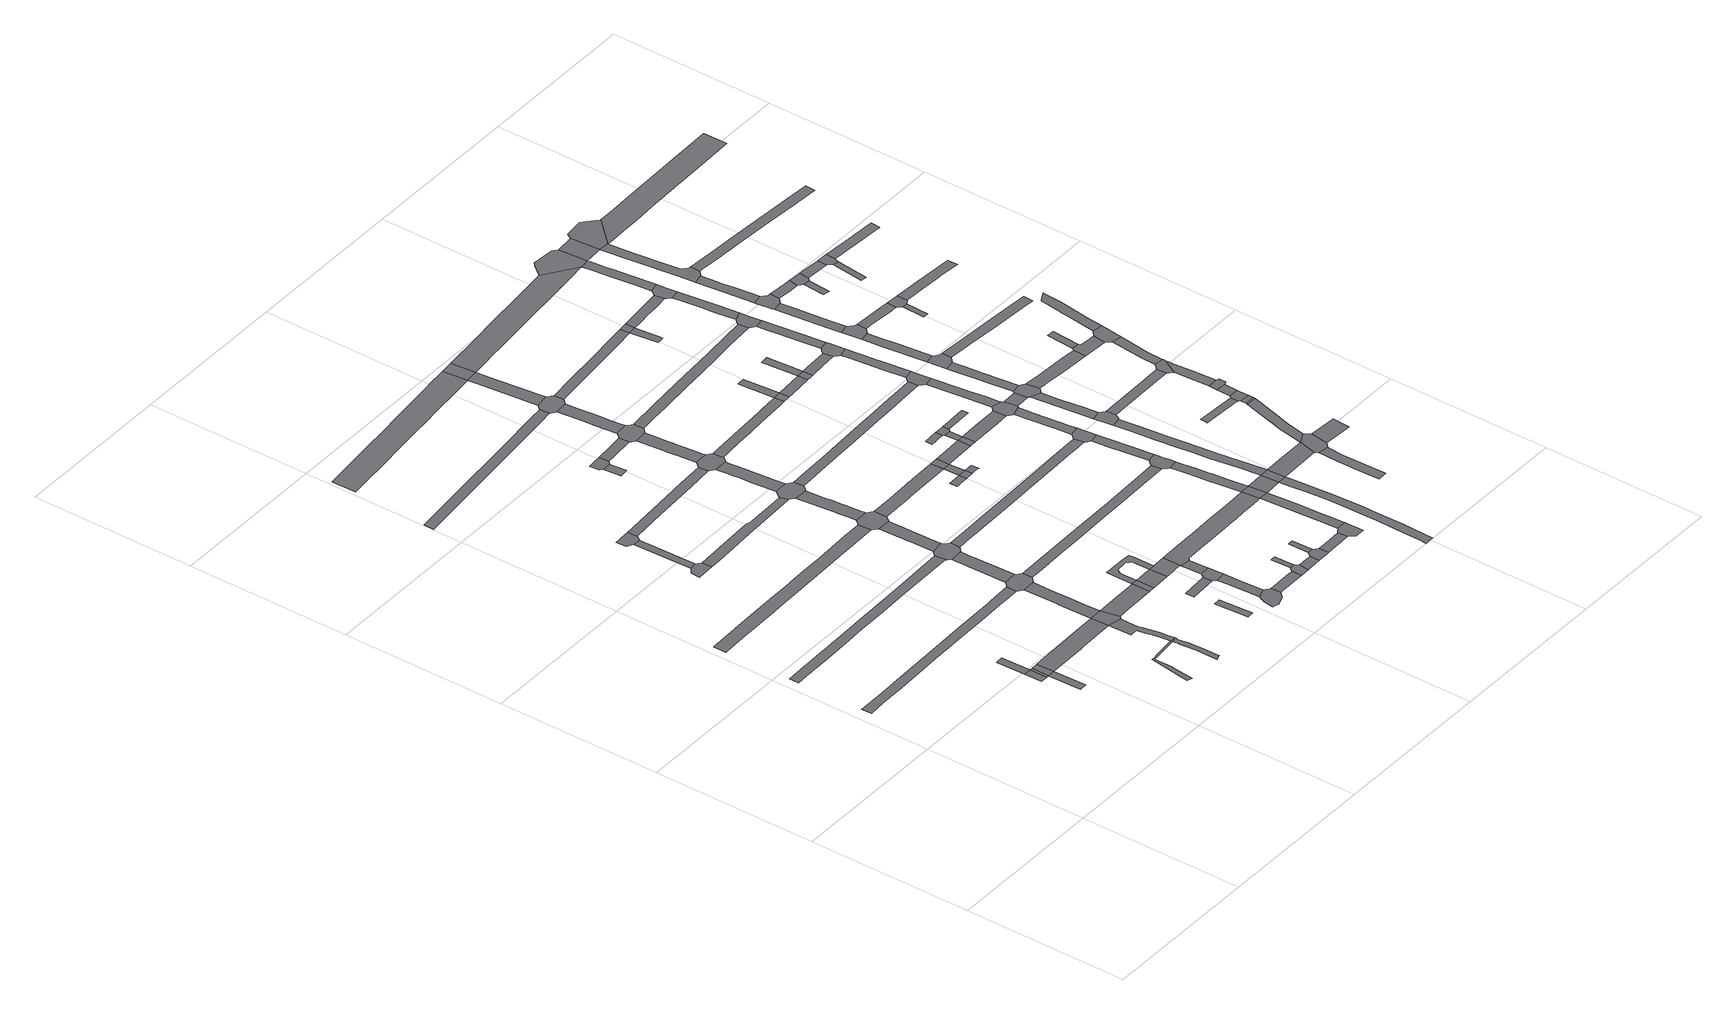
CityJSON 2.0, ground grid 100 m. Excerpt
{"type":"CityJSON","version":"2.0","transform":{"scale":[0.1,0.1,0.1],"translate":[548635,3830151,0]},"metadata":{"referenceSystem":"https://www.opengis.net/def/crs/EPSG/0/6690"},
"CityObjects":{
"road1":{"type":"Road","geometry":[{"type":"MultiSurface","lod":"1","boundaries":[[[0,1,2,3]]]}]},
"road2":{"type":"Road","geometry":[{"type":"MultiSurface","lod":"1","boundaries":[[[4,5,6,7]]]}]},
"road3":{"type":"Road","attributes":{"RoadStructureAttribute.sectionType":"1"},"geometry":[{"type":"MultiSurface","lod":"1","boundaries":[[[8,9,0,3,7]]]}]},
"road4":{"type":"Road","attributes":{"RoadStructureAttribute.sectionType":"1"},"geometry":[{"type":"MultiSurface","lod":"1","boundaries":[[[10,11,12,13,14,15,16,17,18,19,20,21,22,23,24,25,26,27,28,29,30,31]]]}]},
"road5":{"type":"Road","geometry":[{"type":"MultiSurface","lod":"1","boundaries":[[[32,33,34,1,0]]]}]},
"road6":{"type":"Road","geometry":[{"type":"MultiSurface","lod":"1","boundaries":[[[35,8,7,6]]]}]},
"road7":{"type":"Road","attributes":{"RoadStructureAttribute.sectionType":"1"},"geometry":[{"type":"MultiSurface","lod":"1","boundaries":[[[36,37,38,39,40,41,42,43,44,45,46,47,48,49,50,51,52]]]}]},
"road8":{"type":"Road","geometry":[{"type":"MultiSurface","lod":"1","boundaries":[[[53,54,55,56,57,58,59,60]]]}]},
"road9":{"type":"Road","attributes":{"RoadStructureAttribute.sectionType":"1"},"geometry":[{"type":"MultiSurface","lod":"1","boundaries":[[[61,62,63,64,65,66,67,68,69,70,71,72,73,74,75,76,77,78,79,80,81,82,83,84,85,86,87]]]}]},
"road10":{"type":"Road","attributes":{"RoadStructureAttribute.sectionType":"1"},"geometry":[{"type":"MultiSurface","lod":"1","boundaries":[[[88,89,90,91,35,6,92,93,94,95]]]}]},
"road11":{"type":"Road","attributes":{"RoadStructureAttribute.sectionType":"1"},"geometry":[{"type":"MultiSurface","lod":"1","boundaries":[[[96,54,53,97]]]}]},
"road12":{"type":"Road","attributes":{"RoadStructureAttribute.sectionType":"1"},"geometry":[{"type":"MultiSurface","lod":"1","boundaries":[[[98,99,100,101,102,103,104,105,106,107,108,109,110,111,112]]]}]},
"road13":{"type":"Road","geometry":[{"type":"MultiSurface","lod":"1","boundaries":[[[113,114,115,116,117,96,97,118]]]}]},
"road14":{"type":"Road","attributes":{"RoadStructureAttribute.sectionType":"1"},"geometry":[{"type":"MultiSurface","lod":"1","boundaries":[[[119,120,121,122,123,124,125,112,126,127,128,129,130,131,132,133,134]]]}]},
"road15":{"type":"Road","geometry":[{"type":"MultiSurface","lod":"1","boundaries":[[[98,112,125]]]}]},
"road16":{"type":"Road","attributes":{"RoadStructureAttribute.sectionType":"1"},"geometry":[{"type":"MultiSurface","lod":"1","boundaries":[[[95,135,136,137,138,139,140,141,98,125,142,143,144,145,146,147,148,149,150,151,152]]]}]},
"road17":{"type":"Road","geometry":[{"type":"MultiSurface","lod":"1","boundaries":[[[153,88,95,152,154]]]}]},
"road18":{"type":"Road","attributes":{"RoadStructureAttribute.sectionType":"1"},"geometry":[{"type":"MultiSurface","lod":"1","boundaries":[[[155,156,157,158,159,160,161,88,153]]]}]},
"road19":{"type":"Road","attributes":{"RoadStructureAttribute.sectionType":"1"},"geometry":[{"type":"MultiSurface","lod":"1","boundaries":[[[162,163,164,165,166,167,168,169,170,171,60,59,172,173,174,175,176,177,178,179]]]}]},
"road20":{"type":"Road","attributes":{"RoadStructureAttribute.sectionType":"1"},"geometry":[{"type":"MultiSurface","lod":"1","boundaries":[[[180,181,182,183,184,185,186,187,188,189,190,191,192,193,194,195,196,197,198,199,200]]]}]},
"road21":{"type":"Road","geometry":[{"type":"MultiSurface","lod":"1","boundaries":[[[201,202,203,204,205,10,31,206,159,158,207,208,209]]]}]},
"road22":{"type":"Road","attributes":{"RoadStructureAttribute.sectionType":"1"},"geometry":[{"type":"MultiSurface","lod":"1","boundaries":[[[210,211,212,213,214,153,154,215,216,217,218]]]}]},
"road23":{"type":"Road","attributes":{"RoadStructureAttribute.sectionType":"1"},"geometry":[{"type":"MultiSurface","lod":"1","boundaries":[[[219,220,221,222,113,118,223,224,225,226,227]]]}]},
"road24":{"type":"Road","geometry":[{"type":"MultiSurface","lod":"1","boundaries":[[[228,217,216,215]]]}]},
"road25":{"type":"Road","attributes":{"RoadStructureAttribute.sectionType":"1"},"geometry":[{"type":"MultiSurface","lod":"1","boundaries":[[[229,230,231,232,233,234,235,236,237,238,239,240,241,204,203]]]}]},
"road26":{"type":"Road","geometry":[{"type":"MultiSurface","lod":"1","boundaries":[[[217,228,218]]]}]},
"road27":{"type":"Road","geometry":[{"type":"MultiSurface","lod":"1","boundaries":[[[242,243,244,245,246,36,52,235,234,247,248,249]]]}]},
"road28":{"type":"Road","attributes":{"RoadStructureAttribute.sectionType":"1"},"geometry":[{"type":"MultiSurface","lod":"1","boundaries":[[[250,251,252,253,254,255,256,257,258,259,260,261,262,263,264,265,266,267,268,269,270,271]]]}]},
"road29":{"type":"Road","geometry":[{"type":"MultiSurface","lod":"1","boundaries":[[[272,273,274,275]]]}]},
"road30":{"type":"Road","attributes":{"RoadStructureAttribute.sectionType":"1"},"geometry":[{"type":"MultiSurface","lod":"1","boundaries":[[[276,277,278,279,280,281,282,283,284,285,245,244]]]}]},
"road31":{"type":"Road","geometry":[{"type":"MultiSurface","lod":"1","boundaries":[[[286,287,210,218,288,289]]]}]},
"road32":{"type":"Road","geometry":[{"type":"MultiSurface","lod":"1","boundaries":[[[290,291,292,293]]]}]},
"road33":{"type":"Road","geometry":[{"type":"MultiSurface","lod":"1","boundaries":[[[294,295,296,297,293,292,298]]]}]},
"road34":{"type":"Road","geometry":[{"type":"MultiSurface","lod":"1","boundaries":[[[299,300,301,61,87,302,279,278,303,304]]]}]},
"road35":{"type":"Road","attributes":{"RoadStructureAttribute.sectionType":"1"},"geometry":[{"type":"MultiSurface","lod":"1","boundaries":[[[305,306,307,286,289,308,309]]]}]},
"road36":{"type":"Road","geometry":[{"type":"MultiSurface","lod":"1","boundaries":[[[310,311,312,313]]]}]},
"road37":{"type":"Road","attributes":{"RoadStructureAttribute.sectionType":"1"},"geometry":[{"type":"MultiSurface","lod":"1","boundaries":[[[314,315,316,317,318,300,299,319,320,321,322,323,324,325,326]]]}]},
"road38":{"type":"Road","attributes":{"RoadStructureAttribute.sectionType":"1"},"geometry":[{"type":"MultiSurface","lod":"1","boundaries":[[[327,328,329,330,331,332,287,286,333,334,335,336,337,338,339,340,305,341]]]}]},
"road39":{"type":"Road","geometry":[{"type":"MultiSurface","lod":"1","boundaries":[[[342,343,344,345,346,347,348,349,350,351,352,353,354,355]]]}]},
"road40":{"type":"Road","geometry":[{"type":"MultiSurface","lod":"1","boundaries":[[[356,357,358,359,360,179,178,361,314,326,362,363,364,365]]]}]},
"road41":{"type":"Road","attributes":{"RoadStructureAttribute.sectionType":"1"},"geometry":[{"type":"MultiSurface","lod":"1","boundaries":[[[366,367,368,294,298,369,370]]]}]},
"road42":{"type":"Road","attributes":{"RoadStructureAttribute.sectionType":"1"},"geometry":[{"type":"MultiSurface","lod":"1","boundaries":[[[371,372,373,374,375,376,377,345,344]]]}]},
"road43":{"type":"Road","geometry":[{"type":"MultiSurface","lod":"1","boundaries":[[[378,341,305,309,379,380,381]]]}]},
"road44":{"type":"Road","attributes":{"RoadStructureAttribute.sectionType":"1"},"geometry":[{"type":"MultiSurface","lod":"1","boundaries":[[[382,383,384,385,386,387,388,389,358,357,390,391,392,393,394,395,396]]]}]},
"road45":{"type":"Road","geometry":[{"type":"MultiSurface","lod":"1","boundaries":[[[397,398,399,310,313,374,373]]]}]},
"road46":{"type":"Road","attributes":{"RoadStructureAttribute.sectionType":"1"},"geometry":[{"type":"MultiSurface","lod":"1","boundaries":[[[381,400,401,399,398,402,403]]]}]},
"road47":{"type":"Road","geometry":[{"type":"MultiSurface","lod":"1","boundaries":[[[404,405,406,219,227,382,396,407,408,409]]]}]},
"road48":{"type":"Road","attributes":{"RoadStructureAttribute.sectionType":"1"},"geometry":[{"type":"MultiSurface","lod":"1","boundaries":[[[410,411,355,354,412,413]]]}]},
"road49":{"type":"Road","attributes":{"RoadStructureAttribute.sectionType":"1"},"geometry":[{"type":"MultiSurface","lod":"1","boundaries":[[[414,415,416,417,418,419,420,421,422,423,424,425,426,427,406,405]]]}]},
"road50":{"type":"Road","geometry":[{"type":"MultiSurface","lod":"1","boundaries":[[[428,429,430,431,366,370,432,433,423,422,434,435,436,437]]]}]},
"road51":{"type":"Road","attributes":{"RoadStructureAttribute.sectionType":"1"},"geometry":[{"type":"MultiSurface","lod":"1","boundaries":[[[438,439,440,441,442,443,444,304,303,445,446,447,448,449,450,451,452,453]]]}]},
"road52":{"type":"Road","attributes":{"RoadStructureAttribute.sectionType":"1"},"geometry":[{"type":"MultiSurface","lod":"1","boundaries":[[[454,455,456,457,458,459,460,461,462,463,464,430,429]]]}]},
"road53":{"type":"Road","geometry":[{"type":"MultiSurface","lod":"1","boundaries":[[[465,466,467,410,413,468,469,470,471,472]]]}]},
"road54":{"type":"Road","geometry":[{"type":"MultiSurface","lod":"1","boundaries":[[[473,474,475,476,477,180,200,478,459,458,479,480,481]]]}]},
"road55":{"type":"Road","attributes":{"RoadStructureAttribute.sectionType":"1"},"geometry":[{"type":"MultiSurface","lod":"1","boundaries":[[[482,483,484,485,486,487,209,208,488,489,490,491,492,493,494,495]]]}]},
"road56":{"type":"Road","geometry":[{"type":"MultiSurface","lod":"1","boundaries":[[[496,497,498,465,472]]]}]},
"road57":{"type":"Road","attributes":{"RoadStructureAttribute.sectionType":"1"},"geometry":[{"type":"MultiSurface","lod":"1","boundaries":[[[499,500,469,468,501]]]}]},
"road58":{"type":"Road","attributes":{"RoadStructureAttribute.sectionType":"1"},"geometry":[{"type":"MultiSurface","lod":"1","boundaries":[[[502,503,504,505,271,506,507,476,475]]]}]},
"road59":{"type":"Road","attributes":{"RoadStructureAttribute.sectionType":"1"},"geometry":[{"type":"MultiSurface","lod":"1","boundaries":[[[508,509,510,511,512]]]}]},
"road60":{"type":"Road","geometry":[{"type":"MultiSurface","lod":"1","boundaries":[[[513,250,271,505]]]}]},
"road61":{"type":"Road","attributes":{"RoadStructureAttribute.sectionType":"1"},"geometry":[{"type":"MultiSurface","lod":"1","boundaries":[[[514,515,516,517,518,519,520,521,249,248,522,523,524,525,526,527,528,529]]]}]},
"road62":{"type":"Road","geometry":[{"type":"MultiSurface","lod":"1","boundaries":[[[530,531,532,499,501,533,534,535,536,537]]]}]},
"road63":{"type":"Road","attributes":{"RoadStructureAttribute.sectionType":"1"},"geometry":[{"type":"MultiSurface","lod":"1","boundaries":[[[538,539,540,541,542,543,378,381,403,544,545,546,547,548,549,550,551,552,553,554,555,556]]]}]},
"road64":{"type":"Road","attributes":{"RoadStructureAttribute.sectionType":"1"},"geometry":[{"type":"MultiSurface","lod":"1","boundaries":[[[557,558,559,560,561,562,563,409,408,564,565,566,567,568,569]]]}]},
"road65":{"type":"Road","attributes":{"RoadStructureAttribute.sectionType":"1"},"geometry":[{"type":"MultiSurface","lod":"1","boundaries":[[[570,508,512,571]]]}]},
"road66":{"type":"Road","geometry":[{"type":"MultiSurface","lod":"1","boundaries":[[[572,573,574,530,537]]]}]},
"road67":{"type":"Road","attributes":{"RoadStructureAttribute.sectionType":"1"},"geometry":[{"type":"MultiSurface","lod":"1","boundaries":[[[575,453,508,570]]]}]},
"road68":{"type":"Road","geometry":[{"type":"MultiSurface","lod":"1","boundaries":[[[576,438,453,575]]]}]},
"road69":{"type":"Road","geometry":[{"type":"MultiSurface","lod":"1","boundaries":[[[577,578,579,580,570,571]]]}]},
"road70":{"type":"Road","attributes":{"RoadStructureAttribute.sectionType":"1"},"geometry":[{"type":"MultiSurface","lod":"1","boundaries":[[[581,582,535,534,583]]]}]},
"road71":{"type":"Road","attributes":{"RoadStructureAttribute.sectionType":"1"},"geometry":[{"type":"MultiSurface","lod":"1","boundaries":[[[584,585,586,587,588,589,590,591,592,365,364,593,594,595,596,597,598,599,600,601]]]}]},
"road72":{"type":"Road","attributes":{"RoadStructureAttribute.sectionType":"1"},"geometry":[{"type":"MultiSurface","lod":"1","boundaries":[[[602,603,604,576,575,605,606,607]]]}]},
"road73":{"type":"Road","geometry":[{"type":"MultiSurface","lod":"1","boundaries":[[[608,609,610,611,612,613,614,581,583,615,616]]]}]},
"road74":{"type":"Road","geometry":[{"type":"MultiSurface","lod":"1","boundaries":[[[617,618,619,620,621]]]}]},
"road75":{"type":"Road","attributes":{"RoadStructureAttribute.sectionType":"1"},"geometry":[{"type":"MultiSurface","lod":"1","boundaries":[[[622,623,624,625,481,480,626,627,628,629,630,631,632]]]}]},
"road76":{"type":"Road","geometry":[{"type":"MultiSurface","lod":"1","boundaries":[[[633,602,607,634]]]}]},
"road77":{"type":"Road","attributes":{"RoadStructureAttribute.sectionType":"1"},"geometry":[{"type":"MultiSurface","lod":"1","boundaries":[[[635,636,602,633]]]}]},
"road78":{"type":"Road","attributes":{"RoadStructureAttribute.sectionType":"1"},"geometry":[{"type":"MultiSurface","lod":"1","boundaries":[[[556,637,638,639,640,612,611,641,642,643,644,645,646,647,648,649]]]}]},
"road79":{"type":"Road","geometry":[{"type":"MultiSurface","lod":"1","boundaries":[[[650,557,569,651]]]}]},
"road80":{"type":"Road","geometry":[{"type":"MultiSurface","lod":"1","boundaries":[[[652,653,617,621,636,635,654]]]}]},
"road81":{"type":"Road","attributes":{"RoadStructureAttribute.sectionType":"1"},"geometry":[{"type":"MultiSurface","lod":"1","boundaries":[[[655,656,657,658,659,437,436,660,661,662,663,664,665,666,667]]]}]},
"road82":{"type":"Road","geometry":[{"type":"MultiSurface","lod":"1","boundaries":[[[668,669,557,650]]]}]},
"road83":{"type":"Road","geometry":[{"type":"MultiSurface","lod":"1","boundaries":[[[670,538,556,649]]]}]},
"road84":{"type":"Road","attributes":{"RoadStructureAttribute.sectionType":"1"},"geometry":[{"type":"MultiSurface","lod":"1","boundaries":[[[671,672,673,674,675,676,677,678,679,680,681,682,683,684,685,686,687,688,689,690,691,692]]]}]},
"road85":{"type":"Road","attributes":{"RoadStructureAttribute.sectionType":"1"},"geometry":[{"type":"MultiSurface","lod":"1","boundaries":[[[693,694,695,696,697,698,699,700,701,702,703,704,705,706,707,708,538,670]]]}]},
"road86":{"type":"Road","attributes":{"RoadStructureAttribute.sectionType":"1"},"geometry":[{"type":"MultiSurface","lod":"1","boundaries":[[[709,710,711,650,651,712,713]]]}]},
"road87":{"type":"Road","attributes":{"RoadStructureAttribute.sectionType":"1"},"geometry":[{"type":"MultiSurface","lod":"1","boundaries":[[[714,715,716,633,634,717,718,719]]]}]},
"road88":{"type":"Road","attributes":{"RoadStructureAttribute.sectionType":"1"},"geometry":[{"type":"MultiSurface","lod":"1","boundaries":[[[720,721,722,723,652,654]]]}]},
"road89":{"type":"Road","geometry":[{"type":"MultiSurface","lod":"1","boundaries":[[[724,725,726,727,728,729,730,482,495,731,732,702,701]]]}]},
"road90":{"type":"Road","attributes":{"RoadStructureAttribute.sectionType":"1"},"geometry":[{"type":"MultiSurface","lod":"1","boundaries":[[[733,734,735,736,737,670,649,738,739,740,741,680]]]}]},
"road91":{"type":"Road","attributes":{"RoadStructureAttribute.sectionType":"1"},"geometry":[{"type":"MultiSurface","lod":"1","boundaries":[[[742,743,744,745,746,747,748,728,727]]]}]},
"road92":{"type":"Road","attributes":{"RoadStructureAttribute.sectionType":"1"},"geometry":[{"type":"MultiSurface","lod":"1","boundaries":[[[749,750,751,752,753,754,755,513,505,756,757,758,759,760,761,762,763,764,765,766,767,768]]]}]},
"road93":{"type":"Road","geometry":[{"type":"MultiSurface","lod":"1","boundaries":[[[769,709,713,770,771]]]}]},
"road94":{"type":"Road","geometry":[{"type":"MultiSurface","lod":"1","boundaries":[[[772,773,774,775,776,777,514,529,778,779,746,745]]]}]},
"road95":{"type":"Road","geometry":[{"type":"MultiSurface","lod":"1","boundaries":[[[780,733,680,679]]]}]},
"road96":{"type":"Road","geometry":[{"type":"MultiSurface","lod":"1","boundaries":[[[781,782,709,769]]]}]},
"road97":{"type":"Road","geometry":[{"type":"MultiSurface","lod":"1","boundaries":[[[783,784,785,786,632]]]}]},
"road98":{"type":"Road","attributes":{"RoadStructureAttribute.sectionType":"1"},"geometry":[{"type":"MultiSurface","lod":"1","boundaries":[[[787,788,789,790,791,792,793,794,775,774]]]}]},
"road99":{"type":"Road","geometry":[{"type":"MultiSurface","lod":"1","boundaries":[[[795,622,632,786]]]}]},
"road100":{"type":"Road","geometry":[{"type":"MultiSurface","lod":"1","boundaries":[[[796,797,719,718,798,792,791,799,800,801,802,803]]]}]},
"road101":{"type":"Road","attributes":{"RoadStructureAttribute.sectionType":"1"},"geometry":[{"type":"MultiSurface","lod":"1","boundaries":[[[804,805,806,807,808,809,810,811,812,813,814,815,816,817,818,819,820,821,822,823,824,825,826,827,733,780]]]}]},
"road102":{"type":"Road","attributes":{"RoadStructureAttribute.sectionType":"1"},"geometry":[{"type":"MultiSurface","lod":"1","boundaries":[[[828,829,769,771,830,831]]]}]},
"road103":{"type":"Road","attributes":{"RoadStructureAttribute.sectionType":"1"},"geometry":[{"type":"MultiSurface","lod":"1","boundaries":[[[832,833,834,835,836,837,838,839,796,803]]]}]},
"road104":{"type":"Road","geometry":[{"type":"MultiSurface","lod":"1","boundaries":[[[840,841,842,843,844,845,584,601,846,847,838,837]]]}]},
"road105":{"type":"Road","attributes":{"RoadStructureAttribute.sectionType":"1"},"geometry":[{"type":"MultiSurface","lod":"1","boundaries":[[[848,849,780,679,850,851,852]]]}]},
"road106":{"type":"Road","attributes":{"RoadStructureAttribute.sectionType":"1"},"geometry":[{"type":"MultiSurface","lod":"1","boundaries":[[[853,854,855,856,857,800,799,858,859]]]}]},
"road107":{"type":"Road","geometry":[{"type":"MultiSurface","lod":"1","boundaries":[[[860,861,862,816,815,863,864,865,866]]]}]},
"road108":{"type":"Road","attributes":{"RoadStructureAttribute.sectionType":"1"},"geometry":[{"type":"MultiSurface","lod":"1","boundaries":[[[867,868,869,861,860,870,871,872,873]]]}]},
"road109":{"type":"Road","attributes":{"RoadStructureAttribute.sectionType":"1"},"geometry":[{"type":"MultiSurface","lod":"1","boundaries":[[[874,875,876,877,878,879,880,881,843,842]]]}]},
"road110":{"type":"Road","attributes":{"RoadStructureAttribute.sectionType":"1"},"geometry":[{"type":"MultiSurface","lod":"1","boundaries":[[[882,883,795,786,884,885,886,887]]]}]},
"road111":{"type":"Road","attributes":{"RoadStructureAttribute.sectionType":"1"},"geometry":[{"type":"MultiSurface","lod":"1","boundaries":[[[888,889,890,891,892,893,894,895,896,897]]]}]},
"road112":{"type":"Road","geometry":[{"type":"MultiSurface","lod":"1","boundaries":[[[898,899,900,901,902,828,831,903,904,878,877]]]}]},
"road113":{"type":"Road","geometry":[{"type":"MultiSurface","lod":"1","boundaries":[[[905,906,853,859,907,908,867,873,909,910]]]}]},
"road114":{"type":"Road","attributes":{"RoadStructureAttribute.sectionType":"1"},"geometry":[{"type":"MultiSurface","lod":"1","boundaries":[[[911,912,913,914,915,916,906,905]]]}]},
"road115":{"type":"Road","attributes":{"RoadStructureAttribute.sectionType":"1"},"geometry":[{"type":"MultiSurface","lod":"1","boundaries":[[[917,918,919,920,921,922,923,924,900,899]]]}]},
"road116":{"type":"Road","geometry":[{"type":"MultiSurface","lod":"1","boundaries":[[[925,926,927,928,929,930,655,667,931,932,921,920]]]}]},
"road117":{"type":"Road","geometry":[{"type":"MultiSurface","lod":"1","boundaries":[[[933,934,935,848,852,936,888,897,937,938,939,940]]]}]},
"road118":{"type":"Road","geometry":[{"type":"MultiSurface","lod":"1","boundaries":[[[941,942,943,915,914,944,945]]]}]},
"road119":{"type":"Road","attributes":{"RoadStructureAttribute.sectionType":"1"},"geometry":[{"type":"MultiSurface","lod":"1","boundaries":[[[946,947,948,949,950,951,952,953,943,942]]]}]},
"road120":{"type":"Road","attributes":{"RoadStructureAttribute.sectionType":"1"},"geometry":[{"type":"MultiSurface","lod":"1","boundaries":[[[954,955,956,957,958,959,960,928,927]]]}]},
"road121":{"type":"Road","geometry":[{"type":"MultiSurface","lod":"1","boundaries":[[[961,962,963,964,965,966,882,887,967,968,957,956]]]}]},
"road122":{"type":"Road","attributes":{"RoadStructureAttribute.sectionType":"1"},"geometry":[{"type":"MultiSurface","lod":"1","boundaries":[[[969,970,971,972,973]]]}]},
"road123":{"type":"Road","geometry":[{"type":"MultiSurface","lod":"1","boundaries":[[[974,975,976,952,951,977,978]]]}]},
"road124":{"type":"Road","attributes":{"RoadStructureAttribute.sectionType":"1"},"geometry":[{"type":"MultiSurface","lod":"1","boundaries":[[[979,980,981,866,865,982,983,984,985]]]}]},
"road125":{"type":"Road","geometry":[{"type":"MultiSurface","lod":"1","boundaries":[[[986,987,988,749,768,989,990,991,992,993]]]}]},
"road126":{"type":"Road","attributes":{"RoadStructureAttribute.sectionType":"1"},"geometry":[{"type":"MultiSurface","lod":"1","boundaries":[[[994,995,996,997,998,848,935,999,1000,1001,1002,1003,1004]]]}]},
"road127":{"type":"Road","attributes":{"RoadStructureAttribute.sectionType":"1"},"geometry":[{"type":"MultiSurface","lod":"1","boundaries":[[[940,939,1005,1006]]]}]},
"road128":{"type":"Road","attributes":{"RoadStructureAttribute.sectionType":"1"},"geometry":[{"type":"MultiSurface","lod":"1","boundaries":[[[1007,1008,1009,1010,1011,1012,976,975]]]}]},
"road129":{"type":"Road","attributes":{"RoadStructureAttribute.sectionType":"1"},"geometry":[{"type":"MultiSurface","lod":"1","boundaries":[[[1013,1014,1015,1016,989,768,1017,1018,1019,964,963]]]}]},
"road130":{"type":"Road","attributes":{"RoadStructureAttribute.sectionType":"1"},"geometry":[{"type":"MultiSurface","lod":"1","boundaries":[[[1020,1021,1022,1023,910,909,1024,1025,1026,1027,1028,1029]]]}]},
"road131":{"type":"Road","geometry":[{"type":"MultiSurface","lod":"1","boundaries":[[[1030,1031,1032,1033,1034,1035,1011,1010,1036,1037]]]}]},
"road132":{"type":"Road","attributes":{"RoadStructureAttribute.sectionType":"1"},"geometry":[{"type":"MultiSurface","lod":"1","boundaries":[[[1038,1039,1040,1041,1042,1043,1044,1032,1031]]]}]},
"road133":{"type":"Road","geometry":[{"type":"MultiSurface","lod":"1","boundaries":[[[1045,1046,994,1004]]]}]},
"road134":{"type":"Road","attributes":{"RoadStructureAttribute.sectionType":"1"},"geometry":[{"type":"MultiSurface","lod":"1","boundaries":[[[1047,1046,1045,1048,1049]]]}]},
"road135":{"type":"Road","geometry":[{"type":"MultiSurface","lod":"1","boundaries":[[[1050,973,972,1047,1049,1051,1052]]]}]},
"road136":{"type":"Road","attributes":{"RoadStructureAttribute.sectionType":"1"},"geometry":[{"type":"MultiSurface","lod":"1","boundaries":[[[1053,1054,978,977,1055,1056,1057,1058,1059,1060]]]}]},
"road137":{"type":"Road","attributes":{"RoadStructureAttribute.sectionType":"1"},"geometry":[{"type":"MultiSurface","lod":"1","boundaries":[[[1061,1062,1050,1052,1063]]]}]},
"road138":{"type":"Road","geometry":[{"type":"MultiSurface","lod":"1","boundaries":[[[1064,990,989,1065,1066,1067,1068]]]}]},
"road139":{"type":"Road","geometry":[{"type":"MultiSurface","lod":"1","boundaries":[[[1069,1070,1061,1063,1071,1072]]]}]},
"road140":{"type":"Road","attributes":{"RoadStructureAttribute.sectionType":"1"},"geometry":[{"type":"MultiSurface","lod":"1","boundaries":[[[1068,1073,1074,1075,1043,1042,1076,1077,1078,1079,1080,1081,1082,1083,1084]]]}]},
"road141":{"type":"Road","attributes":{"RoadStructureAttribute.sectionType":"1"},"geometry":[{"type":"MultiSurface","lod":"1","boundaries":[[[1085,1037,1036,1086,1087,1088,1089]]]}]},
"road142":{"type":"Road","attributes":{"RoadStructureAttribute.sectionType":"1"},"geometry":[{"type":"MultiSurface","lod":"1","boundaries":[[[1090,1091,1092,1093,1094,1095,1096,1070,1069]]]}]},
"road143":{"type":"Road","geometry":[{"type":"MultiSurface","lod":"1","boundaries":[[[1097,979,985,1098,1099,1095,1094,1100]]]}]},
"road144":{"type":"Road","attributes":{"RoadStructureAttribute.sectionType":"1"},"geometry":[{"type":"MultiSurface","lod":"1","boundaries":[[[1101,1102,1103,1104,945,944,1105,1106,1107,1108,1109,1110,1111]]]}]},
"road145":{"type":"Road","geometry":[{"type":"MultiSurface","lod":"1","boundaries":[[[1112,1113,1114,1115]]]}]},
"road146":{"type":"Road","geometry":[{"type":"MultiSurface","lod":"1","boundaries":[[[1116,1117,1118,1119,1120,1121,1122]]]}]},
"road147":{"type":"Road","geometry":[{"type":"MultiSurface","lod":"1","boundaries":[[[1123,1029,1028,1124,1125,1126,1127,1128,1129]]]}]},
"road148":{"type":"Road","geometry":[{"type":"MultiSurface","lod":"1","boundaries":[[[1130,1131,1123,1129]]]}]},
"road149":{"type":"Road","geometry":[{"type":"MultiSurface","lod":"1","boundaries":[[[1132,1060,1059,1115,1114,1133,1134]]]}]},
"road150":{"type":"Road","geometry":[{"type":"MultiSurface","lod":"1","boundaries":[[[1089,1088,1116,1122,1135,1136]]]}]},
"road151":{"type":"Road","attributes":{"RoadStructureAttribute.sectionType":"1"},"geometry":[{"type":"MultiSurface","lod":"1","boundaries":[[[1137,1138,1097,1100,1139,1140,1141,1142,1143]]]}]},
"road152":{"type":"Road","geometry":[{"type":"MultiSurface","lod":"1","boundaries":[[[1144,1145,1146,1147,1148,1149,1064,1068,1084,1150]]]}]},
"road153":{"type":"Road","geometry":[{"type":"MultiSurface","lod":"1","boundaries":[[[1151,1125,1124,1137,1143,1152]]]}]},
"road154":{"type":"Road","attributes":{"RoadStructureAttribute.sectionType":"1"},"geometry":[{"type":"MultiSurface","lod":"1","boundaries":[[[1153,1154,1136,1135,1155,1156,1157,1158,1159]]]}]},
"road155":{"type":"Road","geometry":[{"type":"MultiSurface","lod":"1","boundaries":[[[1160,1161,1162,1163,1164]]]}]},
"road156":{"type":"Road","geometry":[{"type":"MultiSurface","lod":"1","boundaries":[[[1159,1158,1165,1160,1164,1166,1167,1168,1169]]]}]},
"road157":{"type":"Road","attributes":{"RoadStructureAttribute.sectionType":"1"},"geometry":[{"type":"MultiSurface","lod":"1","boundaries":[[[1170,1171,1172,1173,1174,1175,1176,1177,1178,1179,1151,1152]]]}]},
"road158":{"type":"Road","attributes":{"RoadStructureAttribute.sectionType":"1"},"geometry":[{"type":"MultiSurface","lod":"1","boundaries":[[[1180,1134,1133,1181,1182,1183,1184,1185,1186,1187]]]}]},
"road159":{"type":"Road","attributes":{"RoadStructureAttribute.sectionType":"1"},"geometry":[{"type":"MultiSurface","lod":"1","boundaries":[[[1188,1189,1190,1191,1192,1193,1077,1076,1194,1195,1196,1197,1198,1199,1200,1201,1202,1203]]]}]},
"road160":{"type":"Road","attributes":{"RoadStructureAttribute.sectionType":"1"},"geometry":[{"type":"MultiSurface","lod":"1","boundaries":[[[1204,1169,1168,1205,1206,1207]]]}]},
"road161":{"type":"Road","attributes":{"RoadStructureAttribute.sectionType":"1"},"geometry":[{"type":"MultiSurface","lod":"1","boundaries":[[[1208,1209,1210,1211,1212,1213,1214,1150,1084,1215,1216,1217,1218,1219,1220,1221,1222,1223,1224]]]}]}
},
"vertices":[
[868,986,0],[823,985,0],[825,878,0],[870,879,0],
[890,677,0],[935,678,0],[930,880,0],[885,879,0],
[885,986,0],[870,986,0],
[1374,1512,0],[1227,1507,0],[1208,1506,0],[1080,1504,0],[925,1500,0],[740,1495,0],[565,1490,0],[424,1486,0],[259,1482,0],[77,1479,0],[79,1419,0],[186,1422,0],[349,1426,0],[505,1430,0],[652,1434,0],[776,1437,0],[892,1440,0],[1036,1443,0],[1155,1446,0],[1247,1448,0],[1262,1448,0],[1372,1450,0],
[864,1165,0],[834,1165,0],[819,1164,0],
[928,987,0],
[1366,1970,0],[1007,1959,0],[648,1950,0],[607,1949,0],[355,1943,0],[109,1937,0],[66,1935,0],[64,1876,0],[139,1879,0],[305,1882,0],[485,1887,0],[636,1892,0],[826,1896,0],[992,1900,0],[1197,1905,0],[1367,1908,0],[1376,1899,0],
[572,2922,0],[530,2916,0],[499,2893,0],[492,2832,0],[535,2834,0],[570,2836,0],[602,2837,0],[600,2897,0],
[1347,2449,0],[1223,2446,0],[1201,2445,0],[1185,2445,0],[1005,2439,0],[863,2437,0],[780,2434,0],[691,2431,0],[586,2429,0],[498,2427,0],[416,2425,0],[306,2422,0],[155,2419,0],[84,2416,0],[77,2416,0],[54,2416,0],[55,2336,0],[67,2336,0],[205,2341,0],[483,2347,0],[536,2349,0],[813,2356,0],[1106,2363,0],[1187,2365,0],[1305,2368,0],[1351,2368,0],[1353,2369,0],
[1415,999,0],[1281,997,0],[1074,991,0],[1068,991,0],[1173,885,0],[1201,886,0],[1341,889,0],[1420,891,0],
[519,3276,0],[564,3271,0],
[1503,554,0],[1490,553,0],[1433,547,0],[1373,540,0],[1334,535,0],[1318,536,0],[1303,426,0],[1301,425,0],[1288,332,0],[1281,284,0],[1310,272,0],[1326,421,0],[1329,421,0],[1327,527,0],[1505,544,0],
[584,3364,0],[563,3363,0],[515,3360,0],[479,3358,0],[482,3297,0],[586,3303,0],
[1552,297,0],[1550,332,0],[1548,398,0],[1547,460,0],[1546,476,0],[1535,536,0],[1539,548,0],[1509,529,0],[1513,507,0],[1509,506,0],[1510,499,0],[1513,456,0],[1517,389,0],[1516,339,0],[1519,268,0],[1552,277,0],
[1422,749,0],[1470,752,0],[1470,750,0],[1481,696,0],[1488,660,0],[1495,614,0],[1501,577,0],[1538,567,0],[1531,599,0],[1529,626,0],[1531,626,0],[1527,653,0],[1519,704,0],[1511,744,0],[1503,756,0],[1502,763,0],[1501,833,0],[1502,876,0],
[1495,1002,0],[1519,892,0],
[1492,1088,0],[1489,1191,0],[1487,1320,0],[1485,1426,0],[1405,1425,0],[1411,1220,0],[1412,1203,0],
[1251,2914,0],[1025,2907,0],[1022,2907,0],[1020,2908,0],[1018,2910,0],[1014,2914,0],[1010,2916,0],[988,2915,0],[878,2909,0],[608,2898,0],[642,2839,0],[803,2846,0],[948,2853,0],[1090,2860,0],[1227,2865,0],[1303,2868,0],[1310,2868,0],[1294,2916,0],
[1167,4363,0],[1165,4363,0],[1091,4355,0],[996,4345,0],[885,4333,0],[739,4318,0],[636,4307,0],[485,4293,0],[339,4277,0],[178,4261,0],[8,4244,0],[7,4183,0],[46,4186,0],[136,4196,0],[313,4215,0],[523,4236,0],[739,4258,0],[941,4280,0],[1086,4294,0],[1169,4304,0],[1171,4302,0],
[1505,1525,0],[1503,1527,0],[1483,1544,0],[1402,1541,0],[1384,1522,0],[1383,1442,0],[1505,1445,0],[1517,1456,0],[1516,1516,0],
[1781,1009,0],[1780,1009,0],[1752,1008,0],[1715,1007,0],[1613,1005,0],[1597,894,0],[1702,896,0],[1703,896,0],[1784,898,0],
[1255,3407,0],[1093,3397,0],[886,3384,0],[638,3367,0],[589,3303,0],[676,3310,0],[862,3322,0],[1102,3338,0],[1259,3349,0],
[1749,897,0],
[1479,1696,0],[1479,1742,0],[1477,1802,0],[1477,1804,0],[1476,1821,0],[1475,1883,0],[1395,1881,0],[1396,1862,0],[1396,1848,0],[1397,1812,0],[1397,1800,0],[1397,1772,0],[1399,1695,0],
[1493,1982,0],[1473,2000,0],[1473,2012,0],[1393,1998,0],[1375,1979,0],[1494,1902,0],[1504,1913,0],[1505,1972,0],
[1133,4963,0],[995,4949,0],[988,4948,0],[983,4948,0],[655,4914,0],[547,4901,0],[367,4884,0],[170,4863,0],[24,4849,0],[28,4699,0],[35,4700,0],[105,4707,0],[134,4710,0],[305,4727,0],[459,4743,0],[644,4762,0],[672,4765,0],[691,4767,0],[870,4785,0],[992,4798,0],[1027,4802,0],[1147,4814,0],
[1939,567,0],[1897,564,0],[1911,358,0],[1953,361,0],
[1470,2087,0],[1468,2214,0],[1464,2341,0],[1384,2340,0],[1386,2287,0],[1389,2181,0],[1389,2162,0],[1390,2140,0],[1393,2052,0],[1394,1999,0],
[1818,1009,0],[1783,1009,0],[1795,899,0],[1821,899,0],
[957,3683,0],[1012,3688,0],[1002,3792,0],[947,3789,0],
[1017,3871,0],[949,3865,0],[926,3863,0],[930,3803,0],[1021,3810,0],
[1455,2480,0],[1374,2479,0],[1348,2451,0],[1365,2357,0],[1489,2372,0],[1488,2452,0],
[1936,1013,0],[1888,1011,0],[1820,1009,0],[1838,900,0],[1941,902,0],
[2045,749,0],[1880,739,0],[1884,685,0],[2049,694,0],
[1339,2841,0],[1364,2598,0],[1364,2594,0],[1370,2531,0],[1373,2490,0],[1454,2492,0],[1452,2506,0],[1448,2547,0],[1444,2602,0],[1441,2627,0],[1436,2682,0],[1430,2739,0],[1421,2841,0],
[1970,1151,0],[1969,1173,0],[1924,1174,0],[1804,1174,0],[1782,1174,0],[1782,1124,0],[1817,1114,0],[1825,1125,0],[1834,1138,0],[1837,1142,0],[1905,1145,0],[1924,1131,0],[1933,1125,0],[1935,1123,0],[1973,1014,0],
[2170,415,0],[2154,429,0],[2144,437,0],[2084,413,0],[2075,393,0],[2072,386,0],[2066,374,0],[2056,310,0],[2073,303,0],[2080,301,0],[2090,297,0],[2150,318,0],[2179,349,0],[2177,410,0],
[1430,2945,0],[1409,2963,0],[1328,2961,0],[1310,2938,0],[1300,2925,0],[1318,2861,0],[1438,2862,0],[1447,2873,0],[1448,2875,0],[1443,2935,0],
[1214,3888,0],[1128,3879,0],[1029,3872,0],[1081,3815,0],[1216,3826,0],
[2143,467,0],[2136,562,0],[2131,681,0],[2069,675,0],[2073,614,0],[2079,498,0],[2081,466,0],
[2056,1015,0],[1954,902,0],[2056,907,0],[2057,899,0],
[1293,3323,0],[1294,3309,0],[1296,3293,0],[1301,3249,0],[1304,3226,0],[1309,3171,0],[1309,3168,0],[1315,3096,0],[1402,3029,0],[1393,3135,0],[1388,3176,0],[1387,3184,0],[1381,3248,0],[1377,3296,0],[1375,3321,0],
[2129,706,0],[2126,776,0],[2064,771,0],
[2061,838,0],[2062,822,0],[2122,840,0],[2120,894,0],
[1383,3427,0],[1363,3443,0],[1283,3441,0],[1400,3355,0],[1401,3357,0],[1395,3417,0],
[2362,413,0],[2338,412,0],[2254,350,0],[2363,353,0],
[1363,3446,0],[1362,3453,0],[1355,3526,0],[1349,3586,0],[1344,3636,0],[1344,3640,0],[1341,3669,0],[1335,3733,0],[1328,3807,0],[1248,3799,0],[1264,3632,0],[1265,3620,0],[1271,3567,0],[1276,3515,0],
[1343,3907,0],[1320,3925,0],[1241,3920,0],[1222,3897,0],[1226,3817,0],[1227,3816,0],[1346,3826,0],[1347,3827,0],[1356,3837,0],[1354,3898,0],
[1994,2465,0],[1974,2465,0],[1798,2460,0],[1796,2460,0],[1767,2459,0],[1704,2457,0],[1630,2454,0],[1502,2373,0],[1557,2374,0],[1659,2376,0],[1685,2376,0],[1706,2377,0],[1764,2379,0],[1892,2382,0],[1893,2382,0],[1999,2385,0],
[1316,3958,0],[1310,4016,0],[1303,4087,0],[1291,4216,0],[1283,4286,0],[1204,4278,0],[1210,4229,0],[1218,4141,0],[1225,4070,0],[1226,4056,0],[1227,4047,0],
[2383,442,0],[2376,433,0],[2369,423,0],[2421,354,0],[2429,414,0],[2422,424,0],[2416,433,0],[2413,437,0],
[1297,4384,0],[1293,4386,0],[1272,4402,0],[1192,4393,0],[1174,4372,0],[1182,4294,0],[1301,4306,0],[1312,4317,0],[1307,4376,0],
[2663,1542,0],[2540,1538,0],[2428,1535,0],[2296,1532,0],[2141,1528,0],[1994,1525,0],[1603,1457,0],[1737,1461,0],[1943,1465,0],[2149,1470,0],[2303,1473,0],[2454,1477,0],[2592,1480,0],[2671,1481,0],
[2409,560,0],[2393,560,0],[2378,559,0],
[2521,416,0],[2499,416,0],[2522,356,0],
[1266,4455,0],[1255,4565,0],[1241,4697,0],[1229,4822,0],[1153,4760,0],[1170,4592,0],
[2004,2287,0],[1917,2284,0],[1918,2261,0],[1919,2239,0],[2005,2241,0],
[1213,4971,0],
[2611,2002,0],[2544,1999,0],[2429,1997,0],[2292,1992,0],[2159,1990,0],[2013,1985,0],[1823,1981,0],[1608,1975,0],[1560,1915,0],[1715,1918,0],[1931,1923,0],[2205,1931,0],[2346,1934,0],[2477,1938,0],[2570,1940,0],[2619,1941,0],
[2544,445,0],[2543,444,0],[2531,429,0],[2587,358,0],[2605,358,0],[2604,418,0],[2578,437,0],[2576,439,0],
[2758,1032,0],[2748,1032,0],[2616,1027,0],[2508,1026,0],[2323,1021,0],[2184,1018,0],[2128,902,0],[2134,907,0],[2136,907,0],[2276,911,0],[2399,913,0],[2517,916,0],[2554,917,0],[2614,919,0],[2643,919,0],[2660,920,0],[2713,921,0],[2743,922,0],[2769,923,0],
[1972,3453,0],[1918,3449,0],[1882,3447,0],[1881,3447,0],[1824,3443,0],[1641,3432,0],[1396,3417,0],[1447,3360,0],[1558,3367,0],[1653,3373,0],[1765,3380,0],[1932,3391,0],[1975,3394,0],
[2055,2288,0],[2056,2243,0],
[2573,570,0],[2557,570,0],[2541,569,0],
[2049,2386,0],
[2048,2467,0],
[2107,2245,0],[2112,2241,0],[2111,2266,0],[2110,2290,0],
[2770,422,0],[2666,419,0],[2775,362,0],
[2493,2982,0],[2401,2978,0],[2315,2974,0],[2179,2967,0],[2001,2960,0],[1836,2952,0],[1702,2946,0],[1589,2941,0],[1444,2935,0],[1516,2878,0],[1611,2882,0],[1756,2889,0],[1886,2894,0],[2047,2902,0],[2162,2907,0],[2250,2910,0],[2389,2917,0],[2502,2922,0],
[2241,2472,0],[2221,2471,0],[2176,2470,0],[2064,2387,0],[2188,2389,0],[2243,2391,0],
[2866,365,0],[2865,387,0],[2865,406,0],[2863,447,0],[2803,445,0],[2793,438,0],[2784,432,0],[2806,331,0],[2866,332,0],
[2227,2605,0],[2133,2601,0],[2134,2581,0],[2135,2561,0],[2228,2565,0],
[1973,4446,0],[1869,4435,0],[1691,4415,0],[1479,4394,0],[1365,4323,0],[1457,4333,0],[1576,4344,0],[1688,4355,0],[1772,4365,0],[1848,4373,0],[1977,4387,0],
[2281,2473,0],[2283,2392,0],
[2279,2554,0],[2239,2552,0],
[2770,920,0],[2780,785,0],[2790,649,0],[2796,560,0],[2863,459,0],[2861,497,0],[2857,553,0],[2853,609,0],[2851,649,0],[2847,708,0],[2844,747,0],[2836,855,0],[2831,922,0],
[2022,3456,0],[2025,3397,0],
[2288,2607,0],[2257,2606,0],[2292,2568,0],
[2370,3984,0],[2252,3973,0],[2077,3958,0],[1773,3933,0],[1549,3915,0],[1382,3840,0],[1453,3846,0],[1581,3856,0],[1775,3872,0],[1922,3884,0],[2072,3897,0],[2202,3908,0],[2379,3922,0],
[2004,3677,0],[1955,3674,0],
[2818,1033,0],
[3027,5,0],[3027,7,0],[3031,199,0],[3031,372,0],[3030,450,0],[3021,641,0],[3011,774,0],[3003,871,0],[2998,931,0],[2940,926,0],[2949,851,0],[2956,771,0],[2963,697,0],[2967,648,0],[2970,580,0],[2972,518,0],[2975,431,0],[2977,303,0],[2975,156,0],[2973,53,0],[2970,4,0],[3027,2,0],
[2817,1037,0],[2812,1076,0],[2801,1165,0],[2791,1254,0],[2789,1269,0],[2784,1309,0],[2779,1349,0],[2768,1427,0],[2764,1461,0],[2705,1451,0],[2712,1406,0],[2718,1353,0],[2725,1295,0],[2733,1228,0],[2741,1165,0],[2749,1104,0],
[2195,3468,0],[2136,3464,0],[2032,3457,0],[2059,3399,0],[2198,3408,0],
[2541,2480,0],[2426,2477,0],[2311,2474,0],[2484,2397,0],[2561,2400,0],[2554,2480,0],
[2294,2568,0],[2464,2574,0],[2464,2594,0],[2463,2614,0],
[2760,1498,0],[2755,1540,0],[2752,1560,0],[2749,1588,0],[2690,1577,0],[2681,1566,0],[2670,1552,0],[2682,1472,0],[2694,1461,0],
[2933,1038,0],[2922,1037,0],[2917,1037,0],[2841,1034,0],[2825,1034,0],[2840,922,0],[2842,922,0],[2850,923,0],[2927,926,0],
[2733,1708,0],[2726,1770,0],[2721,1812,0],[2708,1928,0],[2649,1915,0],[2659,1826,0],[2674,1708,0],
[2095,5060,0],[1939,5044,0],[1811,5031,0],[1684,5019,0],[1665,5017,0],[1633,5014,0],[1459,4995,0],[1248,4823,0],[1348,4834,0],[1371,4837,0],[1510,4850,0],[1600,4859,0],[1835,4883,0],[1957,4896,0],[2072,4908,0],[2086,4909,0],[2088,4909,0],[2189,4919,0],[2269,4928,0],[2288,4930,0],
[2245,3471,0],[2226,3410,0],[2247,3411,0],
[2704,1970,0],[2699,2014,0],[2695,2044,0],[2635,2034,0],[2625,2021,0],[2618,2011,0],[2630,1932,0],[2638,1925,0],
[2991,1042,0],
[2228,3693,0],[2178,3689,0],
[1997,4220,0],[2021,4223,0],[2046,4226,0],[2027,4392,0],
[2690,2084,0],[2665,2306,0],[2661,2346,0],[2658,2388,0],[2657,2394,0],[2595,2375,0],[2606,2291,0],[2625,2132,0],
[2025,4451,0],
[2579,2508,0],[2573,2501,0],[2588,2380,0],[2664,2403,0],[2652,2481,0],[2645,2488,0],[2643,2490,0],[2643,2492,0],
[2991,1044,0],[2976,1144,0],[2960,1271,0],[2959,1279,0],[2952,1334,0],[2941,1434,0],[2928,1539,0],[2916,1634,0],[2908,1710,0],[2898,1794,0],[2889,1862,0],[2883,1917,0],[2825,1906,0],[2838,1809,0],[2848,1710,0],[2855,1651,0],[2870,1530,0],[2881,1438,0],[2891,1339,0],[2898,1284,0],[2904,1256,0],[2908,1227,0],[2918,1163,0],[2931,1062,0],
[2431,3483,0],[2283,3473,0],[2342,3417,0],[2441,3423,0],
[2640,2507,0],[2635,2545,0],[2631,2586,0],[2617,2690,0],[2612,2731,0],[2589,2905,0],[2533,2895,0],[2554,2721,0],
[2587,2922,0],[2582,2965,0],[2575,3023,0],[2519,3013,0],[2505,2997,0],[2501,2992,0],[2512,2912,0],[2520,2906,0],
[3284,1045,0],[3122,1043,0],[3009,931,0],[3140,934,0],[3254,936,0],
[2746,2486,0],[2744,2486,0],[2726,2485,0],[2666,2482,0],[2656,2482,0],[2714,2405,0],[2754,2407,0],
[2868,2035,0],[2810,2024,0],[2821,1942,0],[2895,1933,0],[2899,1940,0],[2907,1951,0],[2901,2009,0],
[2765,2402,0],[2765,2399,0],[2805,2066,0],[2868,2036,0],[2858,2121,0],[2840,2267,0],[2827,2374,0],
[2552,3206,0],[2549,3245,0],[2547,3250,0],[2530,3414,0],[2473,3396,0],[2478,3349,0],[2491,3249,0],[2502,3149,0],
[2312,4480,0],[2125,4461,0],[2084,4397,0],[2156,4405,0],[2237,4412,0],[2323,4421,0],
[3270,916,0],[3270,912,0],[3266,798,0],[3269,616,0],[3272,530,0],[3332,533,0],[3331,545,0],[3327,688,0],[3325,809,0],[3331,906,0],
[2517,3514,0],[2515,3526,0],[2457,3515,0],[2447,3503,0],[2439,3493,0],[2452,3414,0],[2461,3406,0],
[2812,2508,0],[2753,2496,0],[2757,2406,0],[2762,2403,0],[2855,2403,0],[2842,2483,0],
[2800,2601,0],[2786,2723,0],[2775,2820,0],[2765,2899,0],[2705,2889,0],[2708,2865,0],
[2512,3552,0],[2480,3820,0],[2476,3857,0],[2470,3906,0],[2412,3896,0],[2421,3820,0],[2428,3765,0],[2442,3639,0],
[2468,3926,0],[2459,3997,0],[2455,4037,0],[2398,4018,0],[2384,4002,0],[2378,3994,0],[2389,3914,0],[2400,3906,0],
[3373,1050,0],[3366,1058,0],[3351,1077,0],[3259,930,0],[3334,909,0],[3356,930,0],[3361,935,0],[3377,1044,0],
[2780,2991,0],[2750,3018,0],[2691,3007,0],[2796,2930,0],[2799,2989,0],
[2739,3110,0],[2727,3220,0],[2727,3221,0],[2726,3229,0],[2714,3329,0],[2705,3401,0],[2646,3392,0],[2661,3260,0],
[2440,4163,0],[2436,4201,0],[2411,4403,0],[2352,4393,0],[2360,4328,0],[2372,4224,0],[2383,4136,0],
[2402,4472,0],[2398,4513,0],[2397,4526,0],[2337,4516,0],[2325,4498,0],[2320,4491,0],[2333,4412,0],[2341,4404,0],
[3135,1577,0],[3134,1554,0],[3132,1532,0],[3378,1518,0],[3377,1564,0],
[2722,3493,0],[2691,3525,0],[2632,3515,0],[2734,3432,0],[2737,3492,0],
[3349,2019,0],[3157,2015,0],[2953,2010,0],[2954,1952,0],[3106,1955,0],[3262,1958,0],[3354,1959,0],
[2169,5146,0],[2163,5139,0],[2154,5130,0],[2347,4937,0],[2334,5110,0],[2325,5119,0],[2315,5129,0],[2306,5137,0],
[3386,1461,0],[3343,1306,0],[3311,1190,0],[3285,1054,0],[3285,1051,0],[3370,1176,0],[3373,1186,0],[3373,1187,0],[3408,1317,0],[3423,1371,0],[3449,1460,0],
[3541,922,0],[3549,1031,0],
[2680,3613,0],[2668,3723,0],[2657,3821,0],[2646,3919,0],[2586,3909,0],[2624,3587,0],
[2377,4693,0],[2365,4785,0],[2360,4824,0],[2349,4923,0],[2296,4865,0],[2309,4755,0],[2327,4613,0],
[3176,2464,0],[3154,2465,0],[2949,2476,0],[2907,2479,0],[2880,2402,0],[2916,2401,0],[2949,2398,0],[3050,2392,0],[3221,2382,0],[3223,2461,0],
[2663,4009,0],[2632,4038,0],[2571,4028,0],[2572,4013,0],[2582,3937,0],[2584,3923,0],[2676,3948,0],[2679,4008,0],
[2614,4182,0],[2603,4266,0],[2603,4267,0],[2600,4297,0],[2590,4388,0],[2531,4377,0],[2551,4206,0],
[3450,1474,0],[3389,1471,0],
[3389,1504,0],[3450,1480,0],[3450,1503,0],
[3391,1578,0],[3450,1564,0],[3451,1576,0],
[2939,3479,0],[2810,3487,0],[2770,3430,0],[2828,3426,0],[2938,3419,0],[2939,3419,0],[2977,3417,0],[2979,3477,0],
[3393,1663,0],[3391,1591,0],[3453,1660,0],
[2453,5123,0],[2357,4938,0],[2368,4938,0],[2459,4945,0],[2464,4945,0],
[3455,1716,0],[3395,1715,0],[3474,1667,0],[3474,1710,0],
[2465,4939,0],[2485,4763,0],[2520,4475,0],[2621,4418,0],[2624,4478,0],[2607,4479,0],[2597,4490,0],[2593,4494,0],[2576,4511,0],[2566,4600,0],[2544,4781,0],[2526,4939,0],
[2754,4003,0],[2702,3947,0],[2776,3941,0],[2822,3939,0],[2833,3998,0],
[3454,1735,0],[3445,1870,0],[3438,1980,0],[3436,2014,0],[3436,2025,0],[3383,1929,0],[3395,1747,0],
[3378,2051,0],[3363,1949,0],[3367,1946,0],[3436,2043,0],
[3187,2965,0],[3025,2975,0],[2944,2980,0],[2830,2987,0],[2835,2928,0],[2884,2925,0],[2944,2920,0],[3163,2905,0],[3367,2891,0],[3441,2886,0],[3446,2946,0],
[2995,3254,0],[3029,3253,0],[3033,3394,0],[3000,3391,0],
[2852,3917,0],[2842,3795,0],[2841,3784,0],[2861,3782,0],[2881,3779,0],[2882,3795,0],[2889,3914,0],
[3236,2474,0],[3376,2373,0],[3384,2452,0],[3336,2455,0],[3306,2456,0],[3291,2457,0],[3281,2473,0],
[3291,2643,0],[3246,2645,0],
[3019,3476,0],[3058,3409,0],[3060,3473,0],
[2911,3934,0],[2914,3993,0],
[3403,2342,0],[3380,2138,0],[3436,2047,0],[3436,2054,0],[3440,2144,0],[3460,2309,0],[3463,2331,0],
[2619,5141,0],[2590,5166,0],[2470,5155,0],[2469,5153,0],[2461,5139,0],[2460,5137,0],[2673,5093,0],
[3418,2479,0],[3480,2468,0],
[3023,3986,0],[2934,3992,0],[2916,3933,0],[2934,3932,0],[3047,3926,0],[3055,3925,0],[3058,3984,0],
[3079,3899,0],[3054,3701,0],[3073,3699,0],[3091,3696,0],[3115,3892,0],
[3078,3900,0],[3117,3905,0],[3117,3907,0],[3125,3921,0],[3128,3980,0],
[3491,2558,0],[3521,2764,0],[3529,2880,0],[3529,2882,0],[3469,2853,0],[3467,2839,0],[3467,2838,0],[3450,2712,0],[3450,2711,0],[3445,2670,0],
[3225,3463,0],[3070,3409,0],[3191,3403,0],[3316,3396,0],[3335,3395,0],[3336,3395,0],[3465,3387,0],[3462,3448,0],
[3387,4431,0],[3319,4435,0],[3104,4449,0],[2929,4459,0],[2821,4465,0],[2693,4474,0],[2646,4417,0],[2720,4412,0],[2795,4407,0],[2815,4406,0],[2865,4403,0],[2929,4399,0],[3174,4384,0],[3363,4372,0],[3537,4360,0],[3540,4420,0],
[3279,3970,0],[3129,3921,0],[3481,3899,0],[3486,3958,0],
[3590,5114,0],[3293,5108,0],[3282,5107,0],[3060,5102,0],[2923,5099,0],[2921,5099,0],[2786,5095,0],[2536,4939,0],[2568,4939,0],[2672,4941,0],[2790,4944,0],[2924,4949,0],[2925,4949,0],[3152,4955,0],[3346,4960,0],[3583,4966,0],[3592,4967,0]
]}
